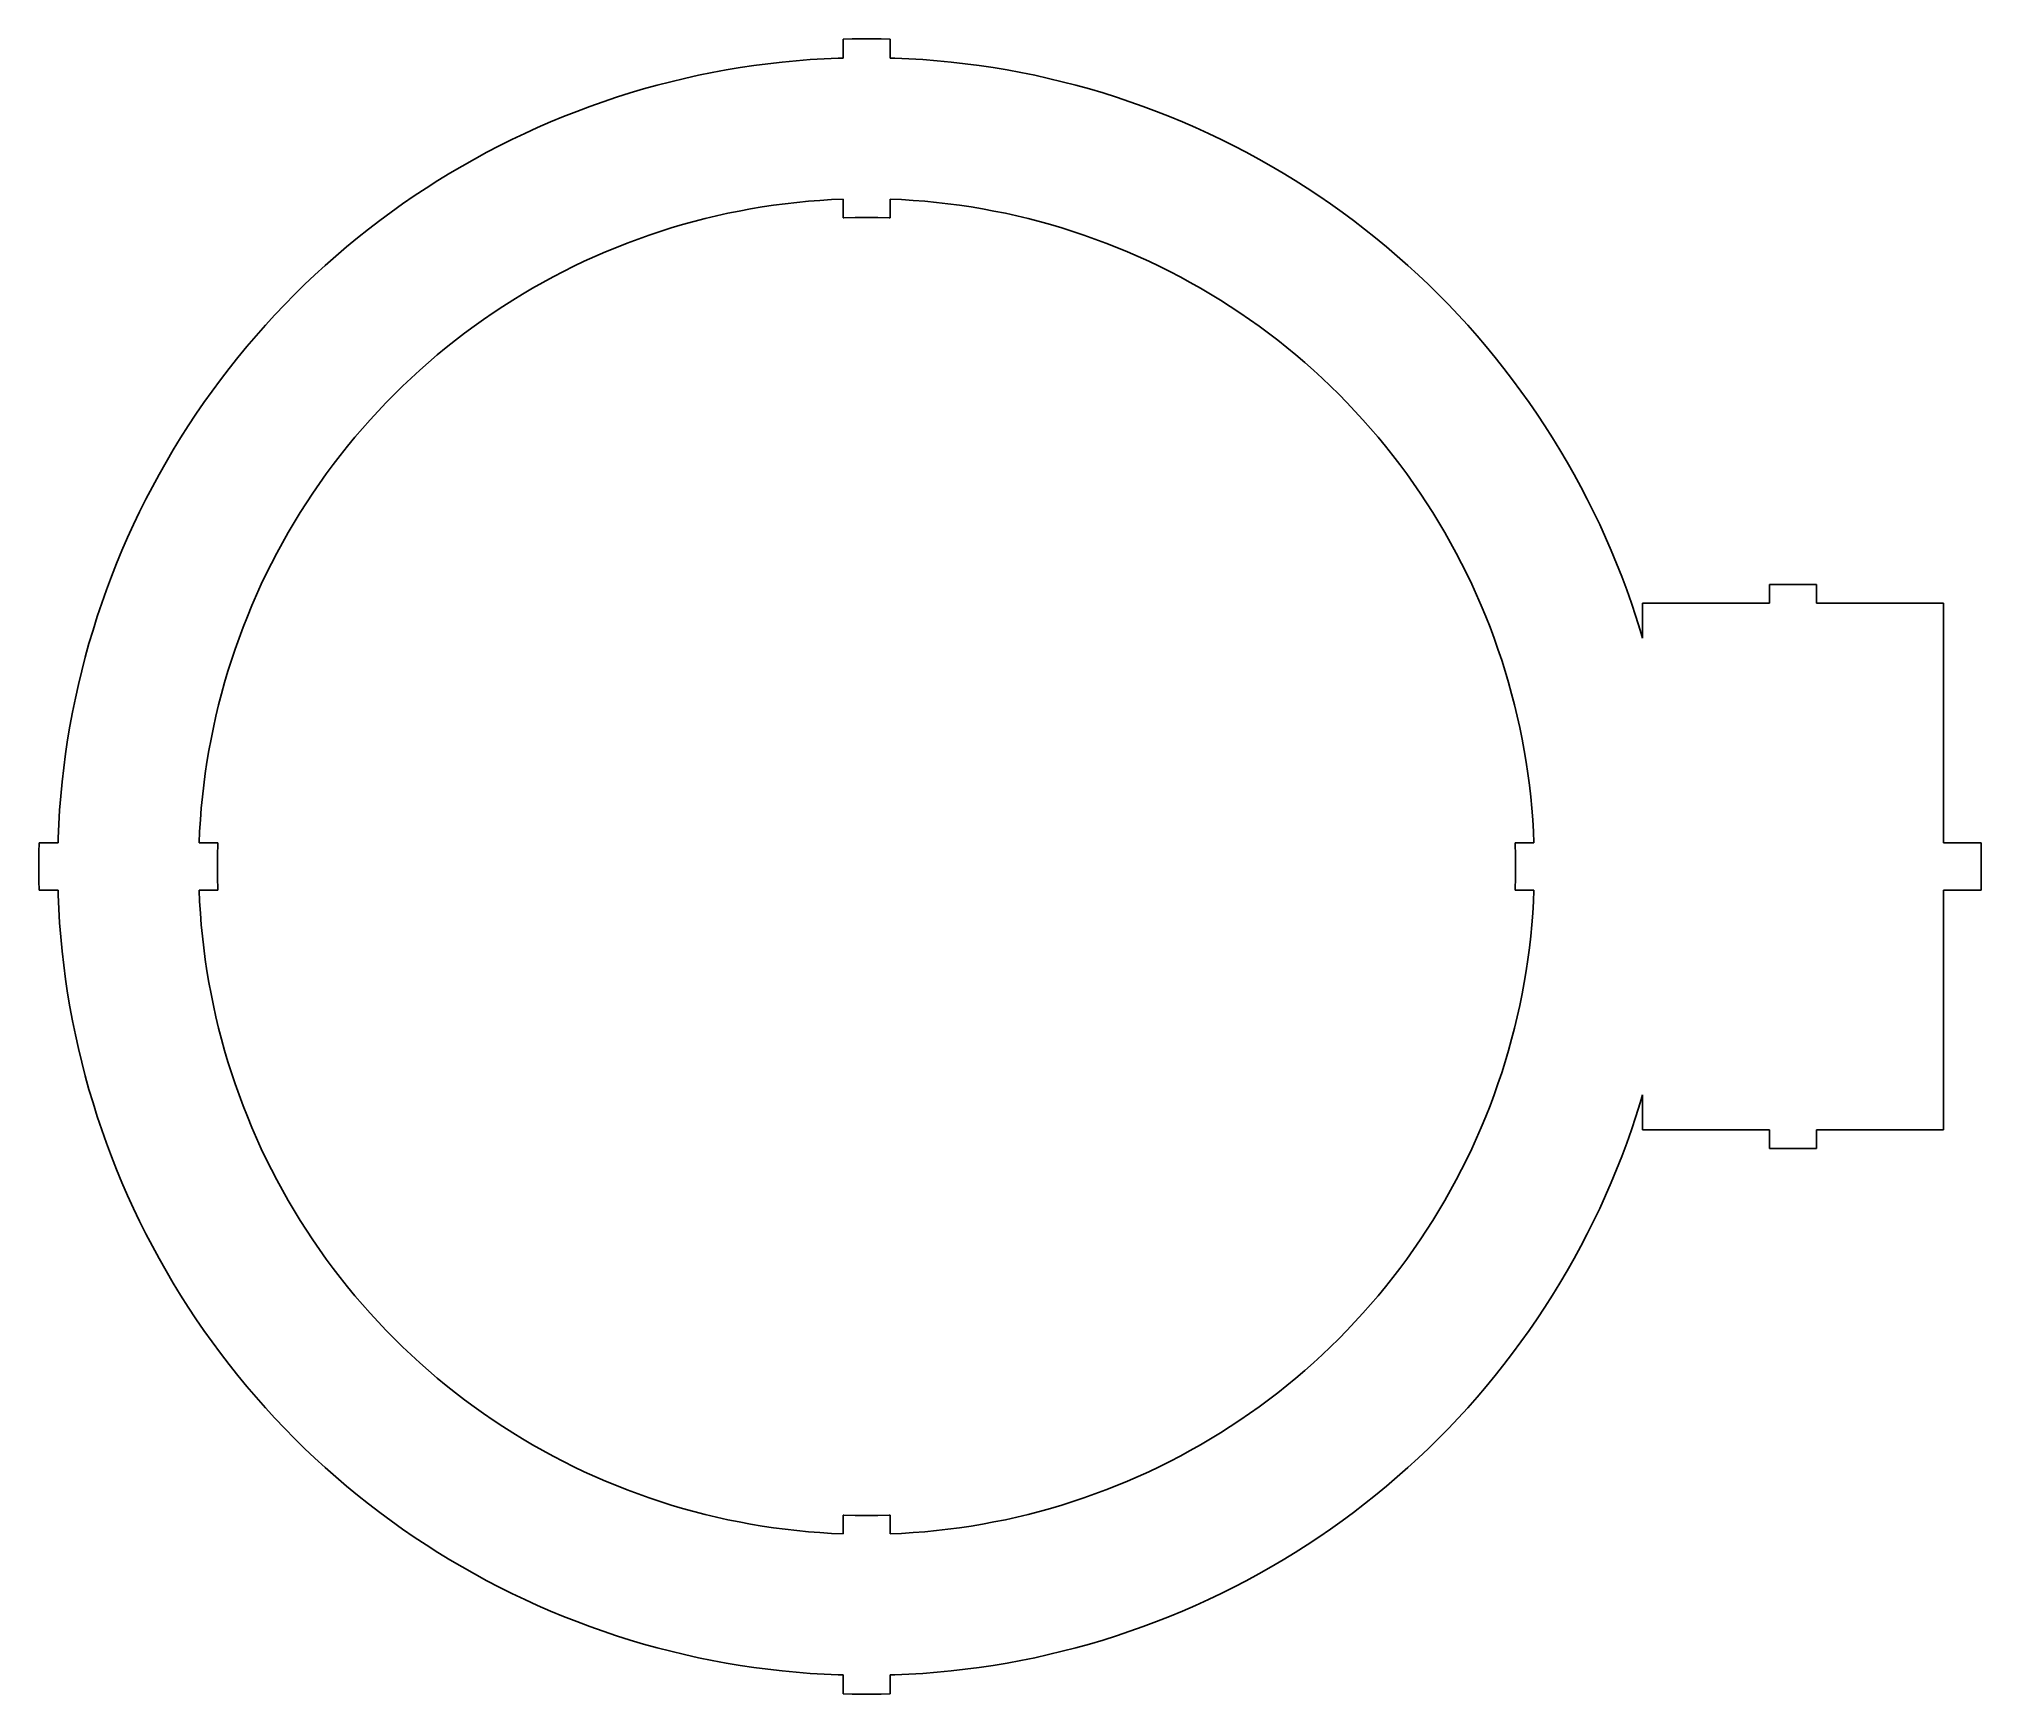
# Model space of a CAD drawing. Header units: metres. Extents: x -88 to 118, y -88 to 88.
import ezdxf

# ---------------------------------------------------------------- set-up
doc = ezdxf.new("R2010")
doc.units = ezdxf.units.M

msp = doc.modelspace()

# ---------------------------------------------------------------- linework, layer by layer
for p, q in [((-1.5358, 87.9866), (-2.5, 87.9613)), ((-2.5, 87.9613), (-2.5, 85.9607)), ((0, 88), (-1.5358, 87.9866)), ((1.5358, 87.9866), (0, 88)), ((2.5, 87.9613), (1.5358, 87.9866)), ((2.5, 85.9607), (2.5, 87.9613)), ((-14.9337, 84.6935), (-16.4096, 84.4199)), ((-13.4534, 84.9412), (-14.9337, 84.6935)), ((-11.9689, 85.1631), (-13.4534, 84.9412)), ((-10.4808, 85.359), (-11.9689, 85.1631)), ((-8.98944, 85.5289), (-10.4808, 85.359)), ((-7.49539, 85.6727), (-8.98944, 85.5289)), ((-5.99905, 85.7905), (-7.49539, 85.6727)), ((-4.50089, 85.8821), (-5.99905, 85.7905)), ((-3.00134, 85.9476), (-4.50089, 85.8821)), ((-2.5, 85.9607), (-3.00134, 85.9476)), ((3.00134, 85.9476), (2.5, 85.9607)), ((4.50089, 85.8821), (3.00134, 85.9476)), ((5.99905, 85.7905), (4.50089, 85.8821)), ((7.49539, 85.6727), (5.99905, 85.7905)), ((8.98944, 85.5289), (7.49539, 85.6727)), ((10.4808, 85.359), (8.98944, 85.5289)), ((11.9689, 85.1631), (10.4808, 85.359)), ((13.4534, 84.9412), (11.9689, 85.1631)), ((14.9337, 84.6935), (13.4534, 84.9412)), ((16.4096, 84.4199), (14.9337, 84.6935)), ((-23.7048, 82.6685), (-25.144, 82.2422)), ((-22.2584, 83.0696), (-23.7048, 82.6685)), ((-20.8053, 83.4454), (-22.2584, 83.0696)), ((-19.3458, 83.7958), (-20.8053, 83.4454)), ((-17.8804, 84.1207), (-19.3458, 83.7958)), ((-16.4096, 84.4199), (-17.8804, 84.1207)), ((17.8804, 84.1207), (16.4096, 84.4199)), ((19.3458, 83.7958), (17.8804, 84.1207)), ((20.8053, 83.4454), (19.3458, 83.7958)), ((22.2584, 83.0696), (20.8053, 83.4454)), ((23.7048, 82.6685), (22.2584, 83.0696)), ((25.144, 82.2422), (23.7048, 82.6685)), ((-29.4137, 80.8136), (-30.8196, 80.2879)), ((-27.9989, 81.3146), (-29.4137, 80.8136)), ((-26.5755, 81.7909), (-27.9989, 81.3146)), ((-25.144, 82.2422), (-26.5755, 81.7909)), ((26.5755, 81.7909), (25.144, 82.2422)), ((27.9989, 81.3146), (26.5755, 81.7909)), ((29.4137, 80.8136), (27.9989, 81.3146)), ((30.8196, 80.2879), (29.4137, 80.8136)), ((-34.9793, 78.5649), (-36.3452, 77.9425)), ((-33.6029, 79.1634), (-34.9793, 78.5649)), ((-32.2162, 79.7378), (-33.6029, 79.1634)), ((-30.8196, 80.2879), (-32.2162, 79.7378)), ((32.2162, 79.7378), (30.8196, 80.2879)), ((33.6029, 79.1634), (32.2162, 79.7378)), ((34.9793, 78.5649), (33.6029, 79.1634)), ((36.3452, 77.9425), (34.9793, 78.5649)), ((-39.0432, 76.6266), (-40.3745, 75.9335)), ((-37.6999, 77.2963), (-39.0432, 76.6266)), ((-36.3452, 77.9425), (-37.6999, 77.2963)), ((37.6999, 77.2963), (36.3452, 77.9425)), ((39.0432, 76.6266), (37.6999, 77.2963)), ((40.3745, 75.9335), (39.0432, 76.6266)), ((-43, 74.4782), (-44.2933, 73.7164)), ((-41.6936, 75.2173), (-43, 74.4782)), ((-40.3745, 75.9335), (-41.6936, 75.2173)), ((41.6936, 75.2173), (40.3745, 75.9335)), ((43, 74.4782), (41.6936, 75.2173)), ((44.2933, 73.7164), (43, 74.4782)), ((-45.573, 72.9321), (-46.839, 72.1257)), ((-44.2933, 73.7164), (-45.573, 72.9321)), ((45.573, 72.9321), (44.2933, 73.7164)), ((46.839, 72.1257), (45.573, 72.9321)), ((-49.3276, 70.4471), (-50.5495, 69.5755)), ((-48.0906, 71.2972), (-49.3276, 70.4471)), ((-46.839, 72.1257), (-48.0906, 71.2972)), ((-11.1068, 70.1259), (-9.88129, 70.309)), ((-9.88129, 70.309), (-8.65271, 70.4708)), ((-8.65271, 70.4708), (-7.42151, 70.6111)), ((-7.42151, 70.6111), (-6.18805, 70.7298)), ((-6.18805, 70.7298), (-4.9527, 70.827)), ((-4.9527, 70.827), (-3.71585, 70.9027)), ((-3.71585, 70.9027), (-2.5, 70.9558)), ((-2.5, 70.9558), (-2.5, 68.9539)), ((2.5, 68.9539), (2.5, 70.9558)), ((2.5, 70.9558), (3.71585, 70.9027)), ((3.71585, 70.9027), (4.9527, 70.827)), ((4.9527, 70.827), (6.18805, 70.7298)), ((6.18805, 70.7298), (7.42151, 70.6111)), ((7.42151, 70.6111), (8.65271, 70.4708)), ((8.65271, 70.4708), (9.88129, 70.309)), ((9.88129, 70.309), (11.1068, 70.1259)), ((48.0906, 71.2972), (46.839, 72.1257)), ((49.3276, 70.4471), (48.0906, 71.2972)), ((50.5495, 69.5755), (49.3276, 70.4471)), ((-51.7561, 68.6826), (-52.9469, 67.7689)), ((-50.5495, 69.5755), (-51.7561, 68.6826)), ((-20.7584, 67.8976), (-19.5703, 68.2496)), ((-19.5703, 68.2496), (-18.3761, 68.5807)), ((-18.3761, 68.5807), (-17.1765, 68.891)), ((-17.1765, 68.891), (-15.9715, 69.1803)), ((-15.9715, 69.1803), (-14.7617, 69.4485)), ((-14.7617, 69.4485), (-13.5474, 69.6955)), ((-13.5474, 69.6955), (-12.329, 69.9213)), ((-12.329, 69.9213), (-11.1068, 70.1259)), ((-2.5, 68.9539), (-2.40805, 68.958)), ((-2.40805, 68.958), (-1.20421, 68.9895)), ((-1.20421, 68.9895), (0, 69)), ((0, 69), (1.20421, 68.9895)), ((1.20421, 68.9895), (2.40805, 68.958)), ((2.40805, 68.958), (2.5, 68.9539)), ((11.1068, 70.1259), (12.329, 69.9213)), ((12.329, 69.9213), (13.5474, 69.6955)), ((13.5474, 69.6955), (14.7617, 69.4485)), ((14.7617, 69.4485), (15.9715, 69.1803)), ((15.9715, 69.1803), (17.1765, 68.891)), ((17.1765, 68.891), (18.3761, 68.5807)), ((18.3761, 68.5807), (19.5703, 68.2496)), ((19.5703, 68.2496), (20.7584, 67.8976)), ((51.7561, 68.6826), (50.5495, 69.5755)), ((52.9469, 67.7689), (51.7561, 68.6826)), ((-54.1216, 66.8345), (-55.2797, 65.8798)), ((-52.9469, 67.7689), (-54.1216, 66.8345)), ((-26.5971, 65.83), (-25.4441, 66.2842)), ((-25.4441, 66.2842), (-24.2834, 66.7182)), ((-24.2834, 66.7182), (-23.1153, 67.1318)), ((-23.1153, 67.1318), (-21.9402, 67.525)), ((-21.9402, 67.525), (-20.7584, 67.8976)), ((20.7584, 67.8976), (21.9402, 67.525)), ((21.9402, 67.525), (23.1153, 67.1318)), ((23.1153, 67.1318), (24.2834, 66.7182)), ((24.2834, 66.7182), (25.4441, 66.2842)), ((25.4441, 66.2842), (26.5971, 65.83)), ((54.1216, 66.8345), (52.9469, 67.7689)), ((55.2797, 65.8798), (54.1216, 66.8345)), ((-56.4211, 64.905), (-57.5452, 63.9104)), ((-55.2797, 65.8798), (-56.4211, 64.905)), ((-31.1243, 63.8144), (-30.0059, 64.3479)), ((-30.0059, 64.3479), (-28.8783, 64.8617)), ((-28.8783, 64.8617), (-27.7419, 65.3558)), ((-27.7419, 65.3558), (-26.5971, 65.83)), ((26.5971, 65.83), (27.7419, 65.3558)), ((27.7419, 65.3558), (28.8783, 64.8617)), ((28.8783, 64.8617), (30.0059, 64.3479)), ((30.0059, 64.3479), (31.1243, 63.8144)), ((56.4211, 64.905), (55.2797, 65.8798)), ((57.5452, 63.9104), (56.4211, 64.905)), ((-58.6519, 62.8964), (-59.7406, 61.8632)), ((-57.5452, 63.9104), (-58.6519, 62.8964)), ((-35.5, 61.4878), (-34.4215, 62.098)), ((-34.4215, 62.098), (-33.3325, 62.6893)), ((-33.3325, 62.6893), (-32.2333, 63.2615)), ((-32.2333, 63.2615), (-31.1243, 63.8144)), ((31.1243, 63.8144), (32.2333, 63.2615)), ((32.2333, 63.2615), (33.3325, 62.6893)), ((33.3325, 62.6893), (34.4215, 62.098)), ((34.4215, 62.098), (35.5, 61.4878)), ((58.6519, 62.8964), (57.5452, 63.9104)), ((59.7406, 61.8632), (58.6519, 62.8964)), ((-60.8112, 60.8112), (-61.8632, 59.7406)), ((-59.7406, 61.8632), (-60.8112, 60.8112)), ((-38.6694, 59.5456), (-37.6243, 60.2114)), ((-37.6243, 60.2114), (-36.5677, 60.8589)), ((-36.5677, 60.8589), (-35.5, 61.4878)), ((35.5, 61.4878), (36.5677, 60.8589)), ((36.5677, 60.8589), (37.6243, 60.2114)), ((37.6243, 60.2114), (38.6694, 59.5456)), ((60.8112, 60.8112), (59.7406, 61.8632)), ((61.8632, 59.7406), (60.8112, 60.8112)), ((-62.8964, 58.6519), (-63.9104, 57.5452)), ((-61.8632, 59.7406), (-62.8964, 58.6519)), ((-41.7327, 57.4402), (-40.7239, 58.1598)), ((-40.7239, 58.1598), (-39.7027, 58.8617)), ((-39.7027, 58.8617), (-38.6694, 59.5456)), ((38.6694, 59.5456), (39.7027, 58.8617)), ((39.7027, 58.8617), (40.7239, 58.1598)), ((40.7239, 58.1598), (41.7327, 57.4402)), ((62.8964, 58.6519), (61.8632, 59.7406)), ((63.9104, 57.5452), (62.8964, 58.6519)), ((-64.905, 56.4211), (-65.8798, 55.2797)), ((-63.9104, 57.5452), (-64.905, 56.4211)), ((-44.6817, 55.1774), (-43.712, 55.9488)), ((-43.712, 55.9488), (-42.7289, 56.7031)), ((-42.7289, 56.7031), (-41.7327, 57.4402)), ((41.7327, 57.4402), (42.7289, 56.7031)), ((42.7289, 56.7031), (43.712, 55.9488)), ((43.712, 55.9488), (44.6817, 55.1774)), ((64.905, 56.4211), (63.9104, 57.5452)), ((65.8798, 55.2797), (64.905, 56.4211)), ((-66.8345, 54.1216), (-67.7689, 52.9469)), ((-65.8798, 55.2797), (-66.8345, 54.1216)), ((-46.5802, 53.5844), (-45.6379, 54.3891)), ((-45.6379, 54.3891), (-44.6817, 55.1774)), ((44.6817, 55.1774), (45.6379, 54.3891)), ((45.6379, 54.3891), (46.5802, 53.5844)), ((66.8345, 54.1216), (65.8798, 55.2797)), ((67.7689, 52.9469), (66.8345, 54.1216)), ((-68.6826, 51.7561), (-69.5755, 50.5495)), ((-67.7689, 52.9469), (-68.6826, 51.7561)), ((-49.3207, 51.0731), (-48.4219, 51.9261)), ((-48.4219, 51.9261), (-47.5083, 52.7633)), ((-47.5083, 52.7633), (-46.5802, 53.5844)), ((46.5802, 53.5844), (47.5083, 52.7633)), ((47.5083, 52.7633), (48.4219, 51.9261)), ((48.4219, 51.9261), (49.3207, 51.0731)), ((68.6826, 51.7561), (67.7689, 52.9469)), ((69.5755, 50.5495), (68.6826, 51.7561)), ((-69.5755, 50.5495), (-70.4471, 49.3276)), ((-51.0731, 49.3207), (-50.2046, 50.2046)), ((-50.2046, 50.2046), (-49.3207, 51.0731)), ((49.3207, 51.0731), (50.2046, 50.2046)), ((50.2046, 50.2046), (51.0731, 49.3207)), ((70.4471, 49.3276), (69.5755, 50.5495)), ((-71.2972, 48.0906), (-72.1257, 46.839)), ((-70.4471, 49.3276), (-71.2972, 48.0906)), ((-53.5844, 46.5802), (-52.7633, 47.5083)), ((-52.7633, 47.5083), (-51.9261, 48.4219)), ((-51.9261, 48.4219), (-51.0731, 49.3207)), ((51.0731, 49.3207), (51.9261, 48.4219)), ((51.9261, 48.4219), (52.7633, 47.5083)), ((52.7633, 47.5083), (53.5844, 46.5802)), ((71.2972, 48.0906), (70.4471, 49.3276)), ((72.1257, 46.839), (71.2972, 48.0906)), ((-72.9321, 45.573), (-73.7164, 44.2933)), ((-72.1257, 46.839), (-72.9321, 45.573)), ((-55.1774, 44.6817), (-54.3891, 45.6379)), ((-54.3891, 45.6379), (-53.5844, 46.5802)), ((53.5844, 46.5802), (54.3891, 45.6379)), ((54.3891, 45.6379), (55.1774, 44.6817)), ((72.9321, 45.573), (72.1257, 46.839)), ((73.7164, 44.2933), (72.9321, 45.573)), ((-73.7164, 44.2933), (-74.4782, 43)), ((-56.7031, 42.7289), (-55.9488, 43.712)), ((-55.9488, 43.712), (-55.1774, 44.6817)), ((55.1774, 44.6817), (55.9488, 43.712)), ((55.9488, 43.712), (56.7031, 42.7289)), ((74.4782, 43), (73.7164, 44.2933)), ((-75.2173, 41.6936), (-75.9335, 40.3745)), ((-74.4782, 43), (-75.2173, 41.6936)), ((-58.1598, 40.7239), (-57.4402, 41.7327)), ((-57.4402, 41.7327), (-56.7031, 42.7289)), ((56.7031, 42.7289), (57.4402, 41.7327)), ((57.4402, 41.7327), (58.1598, 40.7239)), ((75.2173, 41.6936), (74.4782, 43)), ((75.9335, 40.3745), (75.2173, 41.6936)), ((-75.9335, 40.3745), (-76.6266, 39.0432)), ((-59.5456, 38.6694), (-58.8617, 39.7027)), ((-58.8617, 39.7027), (-58.1598, 40.7239)), ((58.1598, 40.7239), (58.8617, 39.7027)), ((58.8617, 39.7027), (59.5456, 38.6694)), ((76.6266, 39.0432), (75.9335, 40.3745)), ((-77.2963, 37.6999), (-77.9425, 36.3452)), ((-76.6266, 39.0432), (-77.2963, 37.6999)), ((-60.8589, 36.5677), (-60.2114, 37.6243)), ((-60.2114, 37.6243), (-59.5456, 38.6694)), ((59.5456, 38.6694), (60.2114, 37.6243)), ((60.2114, 37.6243), (60.8589, 36.5677)), ((77.2963, 37.6999), (76.6266, 39.0432)), ((77.9425, 36.3452), (77.2963, 37.6999)), ((-77.9425, 36.3452), (-78.5649, 34.9793)), ((-62.098, 34.4215), (-61.4878, 35.5)), ((-61.4878, 35.5), (-60.8589, 36.5677)), ((60.8589, 36.5677), (61.4878, 35.5)), ((61.4878, 35.5), (62.098, 34.4215)), ((78.5649, 34.9793), (77.9425, 36.3452)), ((-79.1634, 33.6029), (-79.7378, 32.2162)), ((-78.5649, 34.9793), (-79.1634, 33.6029)), ((-63.2615, 32.2333), (-62.6893, 33.3325)), ((-62.6893, 33.3325), (-62.098, 34.4215)), ((62.098, 34.4215), (62.6893, 33.3325)), ((62.6893, 33.3325), (63.2615, 32.2333)), ((79.1634, 33.6029), (78.5649, 34.9793)), ((79.7378, 32.2162), (79.1634, 33.6029)), ((-79.7378, 32.2162), (-80.2879, 30.8196)), ((-64.3479, 30.0059), (-63.8144, 31.1243)), ((-63.8144, 31.1243), (-63.2615, 32.2333)), ((63.2615, 32.2333), (63.8144, 31.1243)), ((63.8144, 31.1243), (64.3479, 30.0059)), ((80.2879, 30.8196), (79.7378, 32.2162)), ((-80.8136, 29.4137), (-81.3146, 27.9989)), ((-80.2879, 30.8196), (-80.8136, 29.4137)), ((-64.8617, 28.8783), (-64.3479, 30.0059)), ((64.3479, 30.0059), (64.8617, 28.8783)), ((80.8136, 29.4137), (80.2879, 30.8196)), ((81.3146, 27.9989), (80.8136, 29.4137)), ((101, 30), (96, 30)), ((96, 30), (96, 28)), ((101, 28), (101, 30)), ((-81.3146, 27.9989), (-81.7909, 26.5755)), ((-65.83, 26.5971), (-65.3558, 27.7419)), ((-65.3558, 27.7419), (-64.8617, 28.8783)), ((64.8617, 28.8783), (65.3558, 27.7419)), ((65.3558, 27.7419), (65.83, 26.5971)), ((81.7909, 26.5755), (81.3146, 27.9989)), ((96, 28), (82.5, 28)), ((82.5, 28), (82.5, 24.2737)), ((114.5, 28), (101, 28)), ((114.5, 2.5), (114.5, 28)), ((-82.2422, 25.144), (-82.6685, 23.7048)), ((-81.7909, 26.5755), (-82.2422, 25.144)), ((-66.7182, 24.2834), (-66.2842, 25.4441)), ((-66.2842, 25.4441), (-65.83, 26.5971)), ((65.83, 26.5971), (66.2842, 25.4441)), ((66.2842, 25.4441), (66.7182, 24.2834)), ((82.2422, 25.144), (81.7909, 26.5755)), ((82.5, 24.2737), (82.2422, 25.144)), ((-82.6685, 23.7048), (-83.0696, 22.2584)), ((-67.525, 21.9402), (-67.1318, 23.1153)), ((-67.1318, 23.1153), (-66.7182, 24.2834)), ((66.7182, 24.2834), (67.1318, 23.1153)), ((67.1318, 23.1153), (67.525, 21.9402)), ((-83.4454, 20.8053), (-83.7958, 19.3458)), ((-83.0696, 22.2584), (-83.4454, 20.8053)), ((-68.2496, 19.5703), (-67.8976, 20.7584)), ((-67.8976, 20.7584), (-67.525, 21.9402)), ((67.525, 21.9402), (67.8976, 20.7584)), ((67.8976, 20.7584), (68.2496, 19.5703)), ((-83.7958, 19.3458), (-84.1207, 17.8804)), ((-68.5807, 18.3761), (-68.2496, 19.5703)), ((68.2496, 19.5703), (68.5807, 18.3761)), ((-84.1207, 17.8804), (-84.4199, 16.4096)), ((-69.1803, 15.9715), (-68.891, 17.1765)), ((-68.891, 17.1765), (-68.5807, 18.3761)), ((68.5807, 18.3761), (68.891, 17.1765)), ((68.891, 17.1765), (69.1803, 15.9715)), ((-84.6935, 14.9337), (-84.9412, 13.4534)), ((-84.4199, 16.4096), (-84.6935, 14.9337)), ((-69.6955, 13.5474), (-69.4485, 14.7617)), ((-69.4485, 14.7617), (-69.1803, 15.9715)), ((69.1803, 15.9715), (69.4485, 14.7617)), ((69.4485, 14.7617), (69.6955, 13.5474)), ((-84.9412, 13.4534), (-85.1631, 11.9689)), ((-69.9213, 12.329), (-69.6955, 13.5474)), ((69.6955, 13.5474), (69.9213, 12.329)), ((-85.359, 10.4808), (-85.5289, 8.98944)), ((-85.1631, 11.9689), (-85.359, 10.4808)), ((-70.309, 9.88129), (-70.1259, 11.1068)), ((-70.1259, 11.1068), (-69.9213, 12.329)), ((69.9213, 12.329), (70.1259, 11.1068)), ((70.1259, 11.1068), (70.309, 9.88129)), ((-85.5289, 8.98944), (-85.6727, 7.49539)), ((-70.6111, 7.42151), (-70.4708, 8.65271)), ((-70.4708, 8.65271), (-70.309, 9.88129)), ((70.309, 9.88129), (70.4708, 8.65271)), ((70.4708, 8.65271), (70.6111, 7.42151)), ((-85.6727, 7.49539), (-85.7905, 5.99905)), ((-70.7298, 6.18805), (-70.6111, 7.42151)), ((70.6111, 7.42151), (70.7298, 6.18805)), ((-85.8821, 4.50089), (-85.9476, 3.00134)), ((-85.7905, 5.99905), (-85.8821, 4.50089)), ((-70.9027, 3.71585), (-70.827, 4.9527)), ((-70.827, 4.9527), (-70.7298, 6.18805)), ((70.7298, 6.18805), (70.827, 4.9527)), ((70.827, 4.9527), (70.9027, 3.71585)), ((-87.9613, 2.5), (-87.9866, 1.5358)), ((-85.9607, 2.5), (-87.9613, 2.5)), ((-85.9476, 3.00134), (-85.9607, 2.5)), ((-70.9558, 2.5), (-70.9027, 3.71585)), ((-68.9539, 2.5), (-70.9558, 2.5)), ((-68.9895, 1.20421), (-68.958, 2.40805)), ((-68.958, 2.40805), (-68.9539, 2.5)), ((70.9558, 2.5), (68.9539, 2.5)), ((68.9539, 2.5), (68.958, 2.40805)), ((68.958, 2.40805), (68.9895, 1.20421)), ((70.9027, 3.71585), (70.9558, 2.5)), ((118.5, 2.5), (114.5, 2.5)), ((118.5, -2.5), (118.5, 2.5)), ((-87.9866, 1.5358), (-88, 0)), ((-88, 0), (-87.9866, -1.5358)), ((-69, 0), (-68.9895, 1.20421)), ((-68.9895, -1.20421), (-69, 0)), ((68.9895, 1.20421), (69, 0)), ((69, 0), (68.9895, -1.20421)), ((-87.9866, -1.5358), (-87.9613, -2.5)), ((-68.958, -2.40805), (-68.9895, -1.20421)), ((68.9895, -1.20421), (68.958, -2.40805)), ((-87.9613, -2.5), (-85.9607, -2.5)), ((-85.9607, -2.5), (-85.9476, -3.00134)), ((-85.9476, -3.00134), (-85.8821, -4.50089)), ((-70.9027, -3.71585), (-70.9558, -2.5)), ((-70.9558, -2.5), (-68.9539, -2.5)), ((-70.827, -4.9527), (-70.9027, -3.71585)), ((-68.9539, -2.5), (-68.958, -2.40805)), ((68.958, -2.40805), (68.9539, -2.5)), ((68.9539, -2.5), (70.9558, -2.5)), ((70.9027, -3.71585), (70.827, -4.9527)), ((70.9558, -2.5), (70.9027, -3.71585)), ((114.5, -28), (114.5, -2.5)), ((114.5, -2.5), (118.5, -2.5)), ((-85.8821, -4.50089), (-85.7905, -5.99905)), ((-85.7905, -5.99905), (-85.6727, -7.49539)), ((-70.7298, -6.18805), (-70.827, -4.9527)), ((-70.6111, -7.42151), (-70.7298, -6.18805)), ((70.7298, -6.18805), (70.6111, -7.42151)), ((70.827, -4.9527), (70.7298, -6.18805)), ((-85.6727, -7.49539), (-85.5289, -8.98944)), ((-70.4708, -8.65271), (-70.6111, -7.42151)), ((70.6111, -7.42151), (70.4708, -8.65271)), ((-85.5289, -8.98944), (-85.359, -10.4808)), ((-70.309, -9.88129), (-70.4708, -8.65271)), ((-70.1259, -11.1068), (-70.309, -9.88129)), ((70.309, -9.88129), (70.1259, -11.1068)), ((70.4708, -8.65271), (70.309, -9.88129)), ((-85.359, -10.4808), (-85.1631, -11.9689)), ((-85.1631, -11.9689), (-84.9412, -13.4534)), ((-69.9213, -12.329), (-70.1259, -11.1068)), ((-69.6955, -13.5474), (-69.9213, -12.329)), ((69.9213, -12.329), (69.6955, -13.5474)), ((70.1259, -11.1068), (69.9213, -12.329)), ((-84.9412, -13.4534), (-84.6935, -14.9337)), ((-69.4485, -14.7617), (-69.6955, -13.5474)), ((69.6955, -13.5474), (69.4485, -14.7617)), ((-84.6935, -14.9337), (-84.4199, -16.4096)), ((-84.4199, -16.4096), (-84.1207, -17.8804)), ((-69.1803, -15.9715), (-69.4485, -14.7617)), ((-68.891, -17.1765), (-69.1803, -15.9715)), ((69.1803, -15.9715), (68.891, -17.1765)), ((69.4485, -14.7617), (69.1803, -15.9715)), ((-84.1207, -17.8804), (-83.7958, -19.3458)), ((-68.5807, -18.3761), (-68.891, -17.1765)), ((-68.2496, -19.5703), (-68.5807, -18.3761)), ((68.5807, -18.3761), (68.2496, -19.5703)), ((68.891, -17.1765), (68.5807, -18.3761)), ((-83.7958, -19.3458), (-83.4454, -20.8053)), ((-67.8976, -20.7584), (-68.2496, -19.5703)), ((68.2496, -19.5703), (67.8976, -20.7584)), ((-83.4454, -20.8053), (-83.0696, -22.2584)), ((-83.0696, -22.2584), (-82.6685, -23.7048)), ((-67.525, -21.9402), (-67.8976, -20.7584)), ((-67.1318, -23.1153), (-67.525, -21.9402)), ((67.525, -21.9402), (67.1318, -23.1153)), ((67.8976, -20.7584), (67.525, -21.9402)), ((-82.6685, -23.7048), (-82.2422, -25.144)), ((-66.7182, -24.2834), (-67.1318, -23.1153)), ((-66.2842, -25.4441), (-66.7182, -24.2834)), ((66.7182, -24.2834), (66.2842, -25.4441)), ((67.1318, -23.1153), (66.7182, -24.2834)), ((82.2422, -25.144), (82.5, -24.2737)), ((82.5, -24.2737), (82.5, -28)), ((-82.2422, -25.144), (-81.7909, -26.5755)), ((-81.7909, -26.5755), (-81.3146, -27.9989)), ((-65.83, -26.5971), (-66.2842, -25.4441)), ((-65.3558, -27.7419), (-65.83, -26.5971)), ((65.83, -26.5971), (65.3558, -27.7419)), ((66.2842, -25.4441), (65.83, -26.5971)), ((81.3146, -27.9989), (81.7909, -26.5755)), ((81.7909, -26.5755), (82.2422, -25.144)), ((-81.3146, -27.9989), (-80.8136, -29.4137)), ((-64.8617, -28.8783), (-65.3558, -27.7419)), ((-64.3479, -30.0059), (-64.8617, -28.8783)), ((64.8617, -28.8783), (64.3479, -30.0059)), ((65.3558, -27.7419), (64.8617, -28.8783)), ((80.8136, -29.4137), (81.3146, -27.9989)), ((82.5, -28), (96, -28)), ((96, -28), (96, -30)), ((101, -30), (101, -28)), ((101, -28), (114.5, -28)), ((-80.8136, -29.4137), (-80.2879, -30.8196)), ((-80.2879, -30.8196), (-79.7378, -32.2162)), ((-63.8144, -31.1243), (-64.3479, -30.0059)), ((64.3479, -30.0059), (63.8144, -31.1243)), ((79.7378, -32.2162), (80.2879, -30.8196)), ((80.2879, -30.8196), (80.8136, -29.4137)), ((96, -30), (101, -30)), ((-79.7378, -32.2162), (-79.1634, -33.6029)), ((-63.2615, -32.2333), (-63.8144, -31.1243)), ((-62.6893, -33.3325), (-63.2615, -32.2333)), ((63.2615, -32.2333), (62.6893, -33.3325)), ((63.8144, -31.1243), (63.2615, -32.2333)), ((79.1634, -33.6029), (79.7378, -32.2162)), ((-79.1634, -33.6029), (-78.5649, -34.9793)), ((-78.5649, -34.9793), (-77.9425, -36.3452)), ((-62.098, -34.4215), (-62.6893, -33.3325)), ((-61.4878, -35.5), (-62.098, -34.4215)), ((62.098, -34.4215), (61.4878, -35.5)), ((62.6893, -33.3325), (62.098, -34.4215)), ((77.9425, -36.3452), (78.5649, -34.9793)), ((78.5649, -34.9793), (79.1634, -33.6029)), ((-77.9425, -36.3452), (-77.2963, -37.6999)), ((-60.8589, -36.5677), (-61.4878, -35.5)), ((-60.2114, -37.6243), (-60.8589, -36.5677)), ((60.8589, -36.5677), (60.2114, -37.6243)), ((61.4878, -35.5), (60.8589, -36.5677)), ((77.2963, -37.6999), (77.9425, -36.3452)), ((-77.2963, -37.6999), (-76.6266, -39.0432)), ((-76.6266, -39.0432), (-75.9335, -40.3745)), ((-59.5456, -38.6694), (-60.2114, -37.6243)), ((-58.8617, -39.7027), (-59.5456, -38.6694)), ((59.5456, -38.6694), (58.8617, -39.7027)), ((60.2114, -37.6243), (59.5456, -38.6694)), ((75.9335, -40.3745), (76.6266, -39.0432)), ((76.6266, -39.0432), (77.2963, -37.6999)), ((-75.9335, -40.3745), (-75.2173, -41.6936)), ((-58.1598, -40.7239), (-58.8617, -39.7027)), ((-57.4402, -41.7327), (-58.1598, -40.7239)), ((58.1598, -40.7239), (57.4402, -41.7327)), ((58.8617, -39.7027), (58.1598, -40.7239)), ((75.2173, -41.6936), (75.9335, -40.3745)), ((-75.2173, -41.6936), (-74.4782, -43)), ((-74.4782, -43), (-73.7164, -44.2933)), ((-56.7031, -42.7289), (-57.4402, -41.7327)), ((-55.9488, -43.712), (-56.7031, -42.7289)), ((56.7031, -42.7289), (55.9488, -43.712)), ((57.4402, -41.7327), (56.7031, -42.7289)), ((73.7164, -44.2933), (74.4782, -43)), ((74.4782, -43), (75.2173, -41.6936)), ((-73.7164, -44.2933), (-72.9321, -45.573)), ((-55.1774, -44.6817), (-55.9488, -43.712)), ((-54.3891, -45.6379), (-55.1774, -44.6817)), ((55.1774, -44.6817), (54.3891, -45.6379)), ((55.9488, -43.712), (55.1774, -44.6817)), ((72.9321, -45.573), (73.7164, -44.2933)), ((-72.9321, -45.573), (-72.1257, -46.839)), ((-72.1257, -46.839), (-71.2972, -48.0906)), ((-53.5844, -46.5802), (-54.3891, -45.6379)), ((-52.7633, -47.5083), (-53.5844, -46.5802)), ((53.5844, -46.5802), (52.7633, -47.5083)), ((54.3891, -45.6379), (53.5844, -46.5802)), ((71.2972, -48.0906), (72.1257, -46.839)), ((72.1257, -46.839), (72.9321, -45.573)), ((-71.2972, -48.0906), (-70.4471, -49.3276)), ((-70.4471, -49.3276), (-69.5755, -50.5495)), ((-51.9261, -48.4219), (-52.7633, -47.5083)), ((-51.0731, -49.3207), (-51.9261, -48.4219)), ((-50.2046, -50.2046), (-51.0731, -49.3207)), ((51.0731, -49.3207), (50.2046, -50.2046)), ((51.9261, -48.4219), (51.0731, -49.3207)), ((52.7633, -47.5083), (51.9261, -48.4219)), ((69.5755, -50.5495), (70.4471, -49.3276)), ((70.4471, -49.3276), (71.2972, -48.0906)), ((-69.5755, -50.5495), (-68.6826, -51.7561)), ((-49.3207, -51.0731), (-50.2046, -50.2046)), ((-48.4219, -51.9261), (-49.3207, -51.0731)), ((49.3207, -51.0731), (48.4219, -51.9261)), ((50.2046, -50.2046), (49.3207, -51.0731)), ((68.6826, -51.7561), (69.5755, -50.5495)), ((-68.6826, -51.7561), (-67.7689, -52.9469)), ((-67.7689, -52.9469), (-66.8345, -54.1216)), ((-47.5083, -52.7633), (-48.4219, -51.9261)), ((-46.5802, -53.5844), (-47.5083, -52.7633)), ((-45.6379, -54.3891), (-46.5802, -53.5844)), ((46.5802, -53.5844), (45.6379, -54.3891)), ((47.5083, -52.7633), (46.5802, -53.5844)), ((48.4219, -51.9261), (47.5083, -52.7633)), ((66.8345, -54.1216), (67.7689, -52.9469)), ((67.7689, -52.9469), (68.6826, -51.7561)), ((-66.8345, -54.1216), (-65.8798, -55.2797)), ((-65.8798, -55.2797), (-64.905, -56.4211)), ((-44.6817, -55.1774), (-45.6379, -54.3891)), ((-43.712, -55.9488), (-44.6817, -55.1774)), ((44.6817, -55.1774), (43.712, -55.9488)), ((45.6379, -54.3891), (44.6817, -55.1774)), ((64.905, -56.4211), (65.8798, -55.2797)), ((65.8798, -55.2797), (66.8345, -54.1216)), ((-64.905, -56.4211), (-63.9104, -57.5452)), ((-63.9104, -57.5452), (-62.8964, -58.6519)), ((-42.7289, -56.7031), (-43.712, -55.9488)), ((-41.7327, -57.4402), (-42.7289, -56.7031)), ((-40.7239, -58.1598), (-41.7327, -57.4402)), ((41.7327, -57.4402), (40.7239, -58.1598)), ((42.7289, -56.7031), (41.7327, -57.4402)), ((43.712, -55.9488), (42.7289, -56.7031)), ((62.8964, -58.6519), (63.9104, -57.5452)), ((63.9104, -57.5452), (64.905, -56.4211)), ((-62.8964, -58.6519), (-61.8632, -59.7406)), ((-61.8632, -59.7406), (-60.8112, -60.8112)), ((-39.7027, -58.8617), (-40.7239, -58.1598)), ((-38.6694, -59.5456), (-39.7027, -58.8617)), ((-37.6243, -60.2114), (-38.6694, -59.5456)), ((38.6694, -59.5456), (37.6243, -60.2114)), ((39.7027, -58.8617), (38.6694, -59.5456)), ((40.7239, -58.1598), (39.7027, -58.8617)), ((60.8112, -60.8112), (61.8632, -59.7406)), ((61.8632, -59.7406), (62.8964, -58.6519)), ((-60.8112, -60.8112), (-59.7406, -61.8632)), ((-59.7406, -61.8632), (-58.6519, -62.8964)), ((-36.5677, -60.8589), (-37.6243, -60.2114)), ((-35.5, -61.4878), (-36.5677, -60.8589)), ((-34.4215, -62.098), (-35.5, -61.4878)), ((35.5, -61.4878), (34.4215, -62.098)), ((36.5677, -60.8589), (35.5, -61.4878)), ((37.6243, -60.2114), (36.5677, -60.8589)), ((58.6519, -62.8964), (59.7406, -61.8632)), ((59.7406, -61.8632), (60.8112, -60.8112)), ((-58.6519, -62.8964), (-57.5452, -63.9104)), ((-57.5452, -63.9104), (-56.4211, -64.905)), ((-33.3325, -62.6893), (-34.4215, -62.098)), ((-32.2333, -63.2615), (-33.3325, -62.6893)), ((-31.1243, -63.8144), (-32.2333, -63.2615)), ((-30.0059, -64.3479), (-31.1243, -63.8144)), ((31.1243, -63.8144), (30.0059, -64.3479)), ((32.2333, -63.2615), (31.1243, -63.8144)), ((33.3325, -62.6893), (32.2333, -63.2615)), ((34.4215, -62.098), (33.3325, -62.6893)), ((56.4211, -64.905), (57.5452, -63.9104)), ((57.5452, -63.9104), (58.6519, -62.8964)), ((-56.4211, -64.905), (-55.2797, -65.8798)), ((-55.2797, -65.8798), (-54.1216, -66.8345)), ((-28.8783, -64.8617), (-30.0059, -64.3479)), ((-27.7419, -65.3558), (-28.8783, -64.8617)), ((-26.5971, -65.83), (-27.7419, -65.3558)), ((-25.4441, -66.2842), (-26.5971, -65.83)), ((26.5971, -65.83), (25.4441, -66.2842)), ((27.7419, -65.3558), (26.5971, -65.83)), ((28.8783, -64.8617), (27.7419, -65.3558)), ((30.0059, -64.3479), (28.8783, -64.8617)), ((54.1216, -66.8345), (55.2797, -65.8798)), ((55.2797, -65.8798), (56.4211, -64.905)), ((-54.1216, -66.8345), (-52.9469, -67.7689)), ((-52.9469, -67.7689), (-51.7561, -68.6826)), ((-24.2834, -66.7182), (-25.4441, -66.2842)), ((-23.1153, -67.1318), (-24.2834, -66.7182)), ((-21.9402, -67.525), (-23.1153, -67.1318)), ((-20.7584, -67.8976), (-21.9402, -67.525)), ((-19.5703, -68.2496), (-20.7584, -67.8976)), ((20.7584, -67.8976), (19.5703, -68.2496)), ((21.9402, -67.525), (20.7584, -67.8976)), ((23.1153, -67.1318), (21.9402, -67.525)), ((24.2834, -66.7182), (23.1153, -67.1318)), ((25.4441, -66.2842), (24.2834, -66.7182)), ((51.7561, -68.6826), (52.9469, -67.7689)), ((52.9469, -67.7689), (54.1216, -66.8345)), ((-51.7561, -68.6826), (-50.5495, -69.5755)), ((-50.5495, -69.5755), (-49.3276, -70.4471)), ((-18.3761, -68.5807), (-19.5703, -68.2496)), ((-17.1765, -68.891), (-18.3761, -68.5807)), ((-15.9715, -69.1803), (-17.1765, -68.891)), ((-14.7617, -69.4485), (-15.9715, -69.1803)), ((-13.5474, -69.6955), (-14.7617, -69.4485)), ((-12.329, -69.9213), (-13.5474, -69.6955)), ((-11.1068, -70.1259), (-12.329, -69.9213)), ((-9.88129, -70.309), (-11.1068, -70.1259)), ((-2.40805, -68.958), (-2.5, -68.9539)), ((-2.5, -68.9539), (-2.5, -70.9558)), ((-1.20421, -68.9895), (-2.40805, -68.958)), ((0, -69), (-1.20421, -68.9895)), ((1.20421, -68.9895), (0, -69)), ((2.40805, -68.958), (1.20421, -68.9895)), ((2.5, -68.9539), (2.40805, -68.958)), ((2.5, -70.9558), (2.5, -68.9539)), ((11.1068, -70.1259), (9.88129, -70.309)), ((12.329, -69.9213), (11.1068, -70.1259)), ((13.5474, -69.6955), (12.329, -69.9213)), ((14.7617, -69.4485), (13.5474, -69.6955)), ((15.9715, -69.1803), (14.7617, -69.4485)), ((17.1765, -68.891), (15.9715, -69.1803)), ((18.3761, -68.5807), (17.1765, -68.891)), ((19.5703, -68.2496), (18.3761, -68.5807)), ((49.3276, -70.4471), (50.5495, -69.5755)), ((50.5495, -69.5755), (51.7561, -68.6826)), ((-49.3276, -70.4471), (-48.0906, -71.2972)), ((-48.0906, -71.2972), (-46.839, -72.1257)), ((-46.839, -72.1257), (-45.573, -72.9321)), ((-8.65271, -70.4708), (-9.88129, -70.309)), ((-7.42151, -70.6111), (-8.65271, -70.4708)), ((-6.18805, -70.7298), (-7.42151, -70.6111)), ((-4.9527, -70.827), (-6.18805, -70.7298)), ((-3.71585, -70.9027), (-4.9527, -70.827)), ((-2.5, -70.9558), (-3.71585, -70.9027)), ((3.71585, -70.9027), (2.5, -70.9558)), ((4.9527, -70.827), (3.71585, -70.9027)), ((6.18805, -70.7298), (4.9527, -70.827)), ((7.42151, -70.6111), (6.18805, -70.7298)), ((8.65271, -70.4708), (7.42151, -70.6111)), ((9.88129, -70.309), (8.65271, -70.4708)), ((45.573, -72.9321), (46.839, -72.1257)), ((46.839, -72.1257), (48.0906, -71.2972)), ((48.0906, -71.2972), (49.3276, -70.4471)), ((-45.573, -72.9321), (-44.2933, -73.7164)), ((-44.2933, -73.7164), (-43, -74.4782)), ((43, -74.4782), (44.2933, -73.7164)), ((44.2933, -73.7164), (45.573, -72.9321)), ((-43, -74.4782), (-41.6936, -75.2173)), ((-41.6936, -75.2173), (-40.3745, -75.9335)), ((-40.3745, -75.9335), (-39.0432, -76.6266)), ((39.0432, -76.6266), (40.3745, -75.9335)), ((40.3745, -75.9335), (41.6936, -75.2173)), ((41.6936, -75.2173), (43, -74.4782)), ((-39.0432, -76.6266), (-37.6999, -77.2963)), ((-37.6999, -77.2963), (-36.3452, -77.9425)), ((-36.3452, -77.9425), (-34.9793, -78.5649)), ((34.9793, -78.5649), (36.3452, -77.9425)), ((36.3452, -77.9425), (37.6999, -77.2963)), ((37.6999, -77.2963), (39.0432, -76.6266)), ((-34.9793, -78.5649), (-33.6029, -79.1634)), ((-33.6029, -79.1634), (-32.2162, -79.7378)), ((-32.2162, -79.7378), (-30.8196, -80.2879)), ((-30.8196, -80.2879), (-29.4137, -80.8136)), ((29.4137, -80.8136), (30.8196, -80.2879)), ((30.8196, -80.2879), (32.2162, -79.7378)), ((32.2162, -79.7378), (33.6029, -79.1634)), ((33.6029, -79.1634), (34.9793, -78.5649)), ((-29.4137, -80.8136), (-27.9989, -81.3146)), ((-27.9989, -81.3146), (-26.5755, -81.7909)), ((-26.5755, -81.7909), (-25.144, -82.2422)), ((-25.144, -82.2422), (-23.7048, -82.6685)), ((23.7048, -82.6685), (25.144, -82.2422)), ((25.144, -82.2422), (26.5755, -81.7909)), ((26.5755, -81.7909), (27.9989, -81.3146)), ((27.9989, -81.3146), (29.4137, -80.8136)), ((-23.7048, -82.6685), (-22.2584, -83.0696)), ((-22.2584, -83.0696), (-20.8053, -83.4454)), ((-20.8053, -83.4454), (-19.3458, -83.7958)), ((-19.3458, -83.7958), (-17.8804, -84.1207)), ((-17.8804, -84.1207), (-16.4096, -84.4199)), ((-16.4096, -84.4199), (-14.9337, -84.6935)), ((14.9337, -84.6935), (16.4096, -84.4199)), ((16.4096, -84.4199), (17.8804, -84.1207)), ((17.8804, -84.1207), (19.3458, -83.7958)), ((19.3458, -83.7958), (20.8053, -83.4454)), ((20.8053, -83.4454), (22.2584, -83.0696)), ((22.2584, -83.0696), (23.7048, -82.6685)), ((-14.9337, -84.6935), (-13.4534, -84.9412)), ((-13.4534, -84.9412), (-11.9689, -85.1631)), ((-11.9689, -85.1631), (-10.4808, -85.359)), ((-10.4808, -85.359), (-8.98944, -85.5289)), ((-8.98944, -85.5289), (-7.49539, -85.6727)), ((-7.49539, -85.6727), (-5.99905, -85.7905)), ((-5.99905, -85.7905), (-4.50089, -85.8821)), ((-4.50089, -85.8821), (-3.00134, -85.9476)), ((-3.00134, -85.9476), (-2.5, -85.9607)), ((-2.5, -85.9607), (-2.5, -87.9613)), ((2.5, -85.9607), (3.00134, -85.9476)), ((2.5, -87.9613), (2.5, -85.9607)), ((3.00134, -85.9476), (4.50089, -85.8821)), ((4.50089, -85.8821), (5.99905, -85.7905)), ((5.99905, -85.7905), (7.49539, -85.6727)), ((7.49539, -85.6727), (8.98944, -85.5289)), ((8.98944, -85.5289), (10.4808, -85.359)), ((10.4808, -85.359), (11.9689, -85.1631)), ((11.9689, -85.1631), (13.4534, -84.9412)), ((13.4534, -84.9412), (14.9337, -84.6935)), ((-2.5, -87.9613), (-1.5358, -87.9866)), ((-1.5358, -87.9866), (0, -88)), ((0, -88), (1.5358, -87.9866)), ((1.5358, -87.9866), (2.5, -87.9613))]:
    msp.add_line(p, q)

doc.saveas('drawing.dxf')
